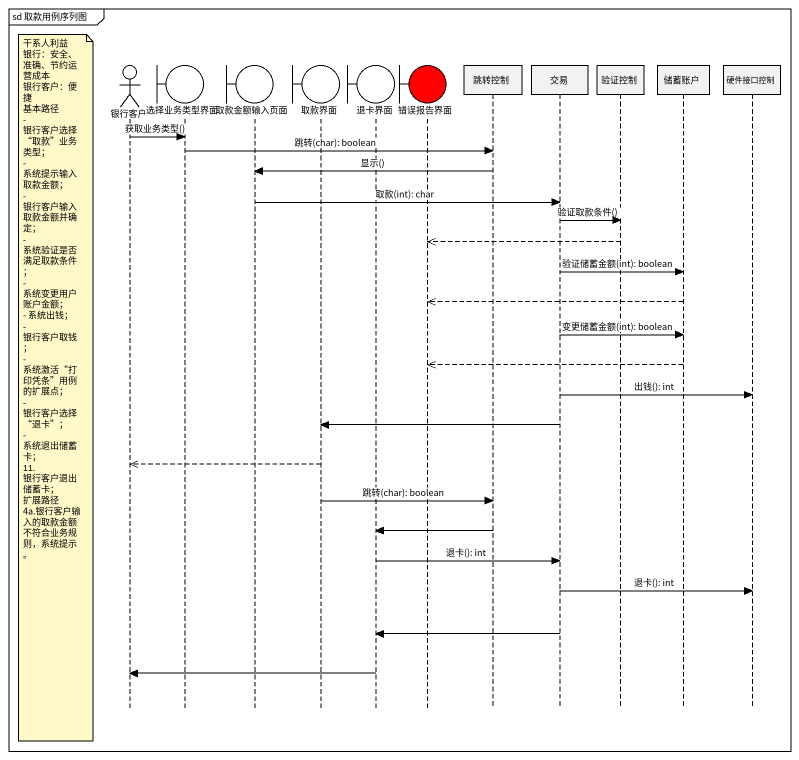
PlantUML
@startuml
mainframe sd 取款用例序列图
hide footbox
actor 银行客户
boundary 选择业务类型界面
boundary 取款金额输入页面
boundary 取款界面
boundary 退卡界面
boundary 错误报告界面 #FF0000
participant 跳转控制
participant 交易
participant 验证控制
participant 储蓄账户
participant 硬件接口控制

银行客户 -> 选择业务类型界面 : 获取业务类型()
选择业务类型界面 -> 跳转控制 : 跳转(char): boolean
跳转控制 -> 取款金额输入页面 : 显示()
取款金额输入页面 -> 交易 : 取款(int): char
交易 -> 验证控制 : 验证取款条件()
验证控制 -->> 错误报告界面
交易 -> 储蓄账户 : 验证储蓄金额(int): boolean
储蓄账户 -->> 错误报告界面
交易 -> 储蓄账户 : 变更储蓄金额(int): boolean
储蓄账户 -->> 错误报告界面
note left of 银行客户
  干系人利益
  银行：安全、准确、节约运营成本
  银行客户：便捷
  基本路径
  - 银行客户选择“取款”业务类型；
  - 系统提示输入取款金额；
  - 银行客户输入取款金额并确定；
  - 系统验证是否满足取款条件；
  - 系统变更用户账户金额；
  - 系统出钱；
  - 银行客户取钱；
  - 系统激活“打印凭条”用例的扩展点；
  - 银行客户选择“退卡”；
  - 系统退出储蓄卡；
  11. 银行客户退出储蓄卡；
  扩展路径
  4a.银行客户输入的取款金额不符合业务规则，系统提示。
end note
交易 -> 硬件接口控制 : 出钱(): int
交易 -> 取款界面
取款界面 -->> 银行客户
取款界面 -> 跳转控制 : 跳转(char): boolean
跳转控制 -> 退卡界面
退卡界面 -> 交易 : 退卡(): int
交易 -> 硬件接口控制 : 退卡(): int
交易 -> 退卡界面
退卡界面 -> 银行客户
@enduml
